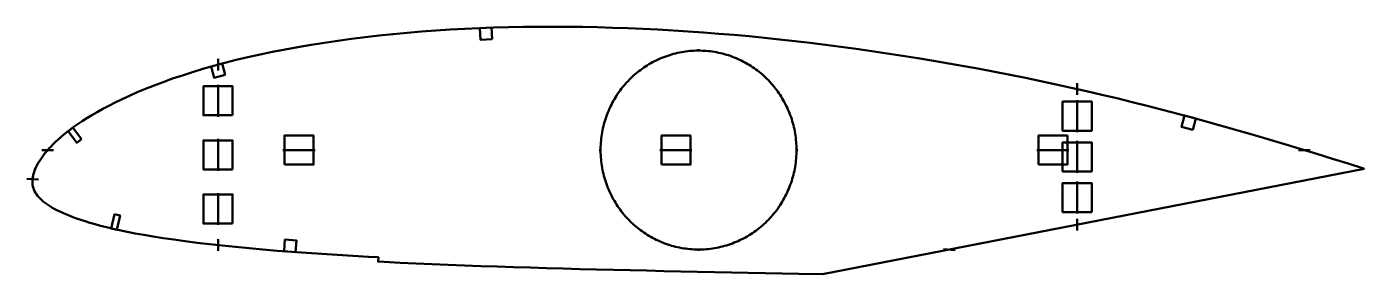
# Model space of a CAD drawing. Header units: metres. Extents: x -2 to 457, y 57 to 142.
import ezdxf

# ---------------------------------------------------------------- set-up
doc = ezdxf.new("R2010")
doc.units = ezdxf.units.M
doc.layers.add('Layer', color=1, linetype='Continuous', lineweight=50)

msp = doc.modelspace()

# ---------------------------------------------------------------- linework, layer by layer
at = {"layer": 'Layer'}
for p, q in [((228.75, 134.23), (228.75, 134.73)), ((63.75, 127.39), (63.75, 131.39)), ((63.75, 122.47), (63.75, 111.47)), ((358.75, 119), (358.75, 123)), ((358.75, 117.16), (358.75, 106.16)), ((63.75, 103.84), (63.75, 92.84)), ((358.75, 103.15), (358.75, 92.15)), ((7.26, 100), (3.26, 100)), ((97.05, 100), (86.05, 100)), ((195.11, 100), (194.61, 100)), ((226.49, 100), (215.49, 100)), ((262.39, 100), (262.89, 100)), ((355.93, 100), (344.93, 100)), ((434.73, 100), (438.73, 100)), ((2.05, 89.81), (-1.94, 90.11)), ((358.75, 89.15), (358.75, 78.15)), ((63.75, 85.21), (63.75, 74.21)), ((358.75, 76.31), (358.75, 72.31)), ((63.75, 69.29), (63.75, 65.29)), ((228.75, 65.77), (228.75, 65.27)), ((312.86, 65.89), (316.85, 65.58))]:
    msp.add_line(p, q, dxfattribs=at)
for points in [[(457.34, 93.57), (457.34, 93.57), (457.13, 93.64), (451.77, 95.34), (446.42, 97.02), (441.07, 98.68), (435.73, 100.31), (430.38, 101.91), (425.02, 103.5), (419.68, 105.07), (414.37, 106.62), (409.08, 108.14), (403.82, 109.63), (398.56, 111.07), (393.32, 112.48), (388.08, 113.86), (382.85, 115.21), (377.63, 116.53), (372.41, 117.82), (367.19, 119.06), (361.96, 120.27), (356.73, 121.45), (351.5, 122.61), (346.26, 123.73), (341.01, 124.82), (335.76, 125.88), (330.5, 126.91), (325.23, 127.9), (319.96, 128.87), (314.68, 129.81), (309.39, 130.72), (304.09, 131.6), (298.79, 132.44), (293.5, 133.26), (288.2, 134.05), (282.91, 134.81), (277.63, 135.53), (272.36, 136.22), (267.09, 136.87), (261.84, 137.49), (256.59, 138.07), (251.35, 138.62), (246.12, 139.14), (240.89, 139.61), (235.67, 140.05), (230.45, 140.45), (225.23, 140.82), (220.02, 141.15), (214.81, 141.44), (209.61, 141.7), (204.42, 141.92), (199.23, 142.1), (194.06, 142.25), (188.9, 142.35), (183.75, 142.42), (178.63, 142.45), (173.54, 142.45), (168.47, 142.4), (163.44, 142.3), (158.43, 142.16), (153.42, 141.97), (148.44, 141.73), (143.47, 141.46), (138.53, 141.14), (133.61, 140.77), (128.72, 140.36), (123.86, 139.9), (119.04, 139.4), (114.27, 138.86), (109.54, 138.27), (104.87, 137.63), (100.25, 136.94), (95.7, 136.21), (91.2, 135.42), (86.76, 134.61), (82.41, 133.77), (78.16, 132.89), (74.02, 131.97), (70, 131.02), (66.08, 130.02), (62.27, 128.98), (58.57, 127.92), (54.97, 126.82), (51.5, 125.7), (48.14, 124.57), (44.91, 123.41), (41.8, 122.23), (38.84, 121.05), (36.01, 119.87), (33.34, 118.7), (30.82, 117.54), (28.46, 116.39), (26.24, 115.26), (24.16, 114.15), (22.21, 113.06), (20.4, 112.01), (18.71, 110.98), (17.14, 109.98), (15.68, 109), (14.33, 108.05), (13.07, 107.13), (11.9, 106.22), (10.81, 105.34), (9.79, 104.48), (8.84, 103.64), (7.96, 102.82), (7.15, 102.02), (6.39, 101.24), (5.68, 100.48), (5.02, 99.73), (4.41, 99), (3.85, 98.28), (3.33, 97.58), (2.85, 96.88), (2.4, 96.19), (1.99, 95.55), (1.63, 94.92), (1.31, 94.27), (1.02, 93.64), (0.78, 93.03), (0.57, 92.44), (0.39, 91.83), (0.25, 91.25), (0.14, 90.72), (0.07, 90.14), (0.03, 89.58), (0.01, 89.04), (0.02, 88.51), (0.08, 87.99), (0.18, 87.46), (0.33, 86.92), (0.53, 86.38), (0.77, 85.85), (1.07, 85.31), (1.41, 84.78), (1.8, 84.25), (2.24, 83.73), (2.73, 83.21), (3.27, 82.7), (3.85, 82.2), (4.47, 81.71), (5.15, 81.23), (5.88, 80.75), (6.67, 80.28), (7.51, 79.81), (8.41, 79.34), (9.38, 78.86), (10.4, 78.39), (11.48, 77.91), (12.64, 77.43), (13.87, 76.95), (15.18, 76.46), (16.6, 75.98), (18.12, 75.49), (19.75, 74.98), (21.5, 74.47), (23.38, 73.95), (25.41, 73.43), (27.6, 72.9), (29.96, 72.38), (32.53, 71.85), (35.31, 71.32), (38.3, 70.77), (41.51, 70.23), (44.94, 69.69), (48.59, 69.16), (52.45, 68.63), (56.53, 68.12), (60.79, 67.62), (65.21, 67.13), (69.74, 66.64), (74.38, 66.18), (79.15, 65.76), (84.04, 65.36), (89.05, 64.98), (94.16, 64.62), (99.36, 64.28), (104.65, 63.94), (110, 63.61), (115.41, 63.3), (118.81, 63.11), (118.73, 61.62), (120.76, 61.5), (126.23, 61.23), (131.72, 60.98), (137.25, 60.74), (142.82, 60.5), (148.41, 60.28), (154.01, 60.07), (159.62, 59.87), (165.25, 59.7), (170.9, 59.54), (176.59, 59.37), (182.29, 59.21), (188.01, 59.05), (193.75, 58.9), (199.5, 58.76), (205.27, 58.63), (211.04, 58.5), (216.83, 58.36), (222.62, 58.23), (228.41, 58.1), (234.21, 57.97), (240.01, 57.85), (245.81, 57.73), (251.62, 57.62), (257.42, 57.51), (263.23, 57.39), (271.34, 57.24), (457.34, 93.57)], [(262.39, 100), (262.38, 100.72), (262.36, 101.44), (262.32, 102.16), (262.27, 102.87), (262.2, 103.59), (262.12, 104.3), (262.03, 105.02), (261.91, 105.73), (261.79, 106.43), (261.65, 107.14), (261.49, 107.84), (261.32, 108.54), (261.14, 109.23), (260.94, 109.92), (260.73, 110.61), (260.5, 111.29), (260.26, 111.97), (260.01, 112.64), (259.74, 113.31), (259.46, 113.96), (259.17, 114.62), (258.86, 115.27), (258.54, 115.91), (258.2, 116.54), (257.85, 117.17), (257.49, 117.78), (257.12, 118.39), (256.73, 119), (256.33, 119.59), (255.92, 120.18), (255.5, 120.75), (255.07, 121.32), (254.62, 121.88), (254.16, 122.43), (253.69, 122.96), (253.21, 123.49), (252.72, 124.01), (252.22, 124.52), (251.71, 125.01), (251.19, 125.5), (250.66, 125.97), (250.12, 126.44), (249.56, 126.89), (249.01, 127.33), (248.44, 127.75), (247.86, 128.17), (247.27, 128.57), (246.68, 128.96), (246.08, 129.34), (245.47, 129.7), (244.85, 130.05), (244.23, 130.39), (243.59, 130.71), (242.96, 131.02), (242.31, 131.32), (241.66, 131.6), (241.01, 131.87), (240.35, 132.13), (239.68, 132.37), (239.01, 132.6), (238.33, 132.81), (237.66, 133.01), (236.97, 133.19), (236.28, 133.36), (235.59, 133.51), (234.9, 133.65), (234.2, 133.77), (233.51, 133.88), (232.8, 133.98), (232.1, 134.06), (231.4, 134.12), (230.69, 134.17), (229.99, 134.2), (229.28, 134.22), (228.57, 134.23), (227.87, 134.21), (227.16, 134.19), (226.45, 134.15), (225.75, 134.09), (225.05, 134.02), (224.34, 133.93), (223.64, 133.83), (222.95, 133.71), (222.25, 133.58), (221.56, 133.44), (220.87, 133.27), (220.19, 133.1), (219.5, 132.91), (218.83, 132.7), (218.15, 132.48), (217.49, 132.25), (216.82, 132), (216.16, 131.74), (215.51, 131.46), (214.86, 131.17), (214.22, 130.87), (213.59, 130.55), (212.96, 130.22), (212.34, 129.88), (211.73, 129.52), (211.12, 129.15), (210.52, 128.77), (209.93, 128.37), (209.35, 127.96), (208.78, 127.54), (208.21, 127.11), (207.66, 126.66), (207.11, 126.21), (206.58, 125.74), (206.05, 125.26), (205.53, 124.77), (205.03, 124.27), (204.53, 123.75), (204.05, 123.23), (203.57, 122.7), (203.11, 122.15), (202.66, 121.6), (202.22, 121.04), (201.79, 120.47), (201.37, 119.88), (200.97, 119.29), (200.57, 118.7), (200.19, 118.09), (199.83, 117.48), (199.47, 116.85), (199.13, 116.22), (198.8, 115.59), (198.49, 114.94), (198.18, 114.29), (197.9, 113.64), (197.62, 112.97), (197.36, 112.3), (197.11, 111.63), (196.88, 110.95), (196.66, 110.27), (196.46, 109.58), (196.27, 108.89), (196.09, 108.19), (195.93, 107.49), (195.78, 106.79), (195.65, 106.08), (195.53, 105.37), (195.42, 104.66), (195.34, 103.95), (195.26, 103.23), (195.2, 102.52), (195.16, 101.8), (195.13, 101.08), (195.11, 100.36), (195.11, 99.64), (195.13, 98.92), (195.16, 98.2), (195.2, 97.48), (195.26, 96.77), (195.34, 96.05), (195.42, 95.34), (195.53, 94.63), (195.65, 93.92), (195.78, 93.21), (195.93, 92.51), (196.09, 91.81), (196.27, 91.11), (196.46, 90.42), (196.66, 89.73), (196.88, 89.05), (197.11, 88.37), (197.36, 87.7), (197.62, 87.03), (197.9, 86.36), (198.18, 85.71), (198.49, 85.06), (198.8, 84.41), (199.13, 83.78), (199.47, 83.15), (199.83, 82.52), (200.19, 81.91), (200.57, 81.3), (200.97, 80.71), (201.37, 80.12), (201.79, 79.53), (202.22, 78.96), (202.66, 78.4), (203.11, 77.85), (203.57, 77.3), (204.05, 76.77), (204.53, 76.25), (205.03, 75.73), (205.53, 75.23), (206.05, 74.74), (206.58, 74.26), (207.11, 73.79), (207.66, 73.34), (208.21, 72.89), (208.78, 72.46), (209.35, 72.04), (209.93, 71.63), (210.52, 71.23), (211.12, 70.85), (211.73, 70.48), (212.34, 70.12), (212.96, 69.78), (213.59, 69.45), (214.22, 69.13), (214.86, 68.83), (215.51, 68.54), (216.16, 68.26), (216.82, 68), (217.49, 67.75), (218.15, 67.52), (218.83, 67.3), (219.5, 67.09), (220.19, 66.9), (220.87, 66.73), (221.56, 66.56), (222.25, 66.42), (222.95, 66.29), (223.64, 66.17), (224.34, 66.07), (225.05, 65.98), (225.75, 65.91), (226.45, 65.85), (227.16, 65.81), (227.87, 65.79), (228.57, 65.77), (229.28, 65.78), (229.99, 65.8), (230.69, 65.83), (231.4, 65.88), (232.1, 65.94), (232.8, 66.02), (233.51, 66.12), (234.2, 66.23), (234.9, 66.35), (235.59, 66.49), (236.28, 66.64), (236.97, 66.81), (237.66, 66.99), (238.33, 67.19), (239.01, 67.4), (239.68, 67.63), (240.35, 67.87), (241.01, 68.13), (241.66, 68.4), (242.31, 68.68), (242.96, 68.98), (243.59, 69.29), (244.23, 69.61), (244.85, 69.95), (245.47, 70.3), (246.08, 70.66), (246.68, 71.04), (247.27, 71.43), (247.86, 71.83), (248.44, 72.25), (249.01, 72.67), (249.56, 73.11), (250.12, 73.56), (250.66, 74.03), (251.19, 74.5), (251.71, 74.99), (252.22, 75.48), (252.72, 75.99), (253.21, 76.51), (253.69, 77.04), (254.16, 77.57), (254.62, 78.12), (255.07, 78.68), (255.5, 79.25), (255.92, 79.82), (256.33, 80.41), (256.73, 81), (257.12, 81.61), (257.49, 82.22), (257.85, 82.83), (258.2, 83.46), (258.54, 84.09), (258.86, 84.73), (259.17, 85.38), (259.46, 86.04), (259.74, 86.69), (260.01, 87.36), (260.26, 88.03), (260.5, 88.71), (260.73, 89.39), (260.94, 90.08), (261.14, 90.77), (261.32, 91.46), (261.49, 92.16), (261.65, 92.86), (261.79, 93.57), (261.91, 94.27), (262.03, 94.98), (262.12, 95.7), (262.2, 96.41), (262.27, 97.13), (262.32, 97.84), (262.36, 98.56), (262.38, 99.28), (262.39, 100)]]:
    msp.add_lwpolyline(points, close=True, dxfattribs=at)
for points in [[(157.84, 138.13), (153.84, 137.98), (153.69, 141.98), (157.68, 142.13), (157.84, 138.13)], [(66.24, 125.92), (62.38, 124.87), (61.33, 128.73), (65.19, 129.78), (66.24, 125.92)], [(68.75, 111.97), (58.75, 111.97), (58.75, 121.97), (68.75, 121.97), (68.75, 111.97)], [(363.75, 106.66), (353.75, 106.66), (353.75, 116.66), (363.75, 116.66), (363.75, 106.66)], [(398.48, 106.95), (394.62, 107.99), (395.66, 111.85), (399.52, 110.81), (398.48, 106.95)], [(16.86, 103.71), (15.25, 102.53), (12.29, 106.55), (13.9, 107.74), (16.86, 103.71)], [(68.75, 93.34), (58.75, 93.34), (58.75, 103.34), (68.75, 103.34), (68.75, 93.34)], [(86.55, 95), (86.55, 105), (96.55, 105), (96.55, 95), (86.55, 95)], [(215.99, 95), (215.99, 105), (225.99, 105), (225.99, 95), (215.99, 95)], [(345.43, 95), (345.43, 105), (355.43, 105), (355.43, 95), (345.43, 95)], [(363.75, 92.65), (353.75, 92.65), (353.75, 102.65), (363.75, 102.65), (363.75, 92.65)], [(363.75, 78.65), (353.75, 78.65), (353.75, 88.65), (363.75, 88.65), (363.75, 78.65)], [(68.75, 74.71), (58.75, 74.71), (58.75, 84.71), (68.75, 84.71), (68.75, 74.71)], [(28.14, 77.9), (30.09, 77.47), (29.01, 72.59), (27.06, 73.02), (28.14, 77.9)], [(86.71, 69.16), (90.7, 68.86), (90.4, 64.87), (86.41, 65.18), (86.71, 69.16)]]:
    msp.add_lwpolyline(points, dxfattribs=at)

doc.saveas('drawing.dxf')
